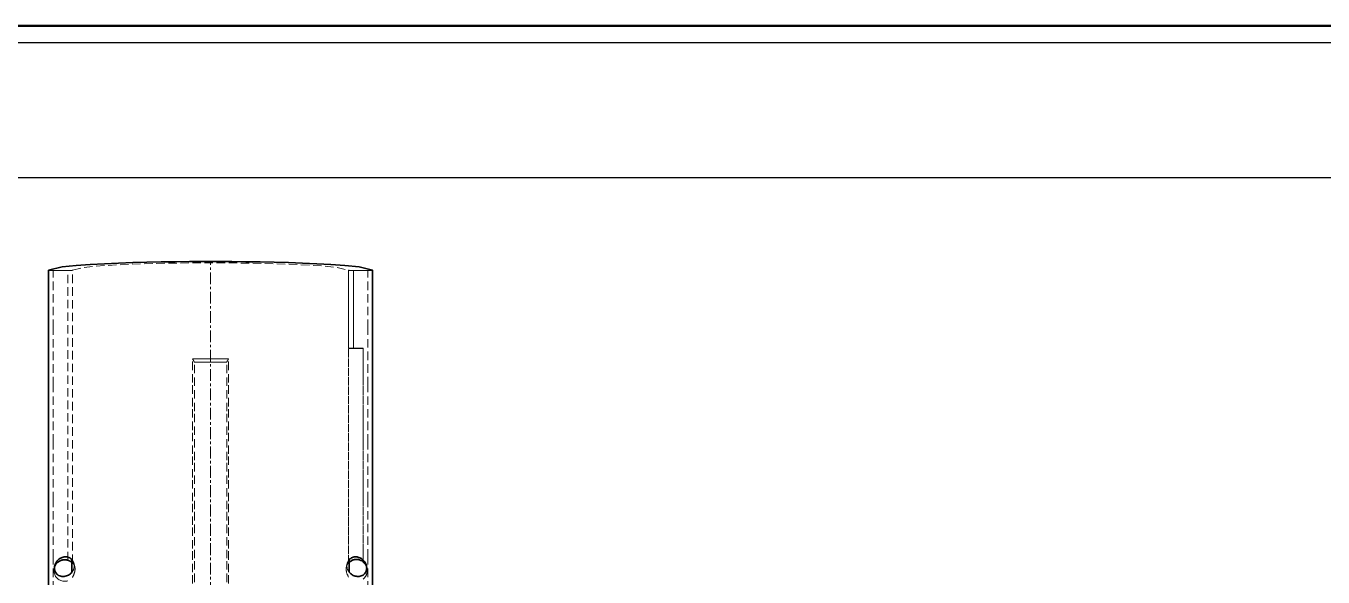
# Model space of a CAD drawing. Header units: millimetres. Extents: x 10 to 410, y 10 to 287.
# Drawn here: x 67 to 144.2, y 254.2 to 287 of the extents above; entities that cross this region are included whole.
import ezdxf

# ---------------------------------------------------------------- set-up
doc = ezdxf.new("R2010")
doc.units = ezdxf.units.MM
doc.linetypes.add('CENTER', pattern=[1.15, 0.7, -0.15, 0.15, -0.15])
doc.linetypes.add('DASHED', pattern=[0.75, 0.5, -0.25])
for name, color, linetype, lineweight in [('BORDER', 7, 'CONTINUOUS', 50), ('CENTER', 4, 'CENTER', 13), ('HIDDEN', 8, 'DASHED', 18), ('TITLE_BLOCK', 7, 'CONTINUOUS', 25), ('VISIBLE', 7, 'CONTINUOUS', 35)]:
    doc.layers.add(name, color=color, linetype=linetype, lineweight=lineweight)

msp = doc.modelspace()

# ---------------------------------------------------------------- linework, layer by layer
at = {"layer": 'BORDER'}
msp.add_lwpolyline([(10, 10), (410, 10), (410, 287), (10, 287)], close=True, dxfattribs=at)
at = {"layer": 'CENTER'}
msp.add_line((78, 190), (78, 273), dxfattribs=at)
at = {"layer": 'HIDDEN'}
for points in [[(68.36, 272.481), (68.371, 272.477), (68.384, 272.475), (68.396, 272.473), (68.409, 272.472), (68.421, 272.471), (68.433, 272.47), (68.446, 272.47), (68.458, 272.469), (68.471, 272.468), (68.483, 272.468), (68.496, 272.468), (68.508, 272.467), (68.521, 272.467), (68.533, 272.466), (68.546, 272.466), (68.558, 272.466), (68.571, 272.466), (68.583, 272.466), (68.596, 272.465), (68.608, 272.465), (68.621, 272.465), (68.633, 272.465), (68.645, 272.465)], [(68.645, 272.465), (68.683, 272.465), (68.72, 272.465), (68.757, 272.465), (68.795, 272.465), (68.832, 272.465), (68.869, 272.465), (68.907, 272.465), (68.944, 272.465), (68.981, 272.465), (69.018, 272.465), (69.056, 272.465), (69.093, 272.465), (69.13, 272.465), (69.168, 272.465), (69.205, 272.465), (69.242, 272.465), (69.279, 272.465), (69.317, 272.465), (69.354, 272.465), (69.391, 272.465), (69.429, 272.465), (69.466, 272.465), (69.503, 272.465)], [(68.645, 194), (68.645, 197.412), (68.645, 200.823), (68.645, 204.235), (68.645, 207.646), (68.645, 211.058), (68.645, 214.469), (68.645, 217.881), (68.645, 221.292), (68.645, 224.704), (68.645, 228.115), (68.645, 231.527), (68.645, 234.938), (68.645, 238.35), (68.645, 241.761), (68.645, 245.173), (68.645, 248.584), (68.645, 251.996), (68.645, 255.408), (68.645, 258.819), (68.645, 262.231), (68.645, 265.642), (68.645, 269.054), (68.645, 272.465)], [(69.503, 272.465), (69.516, 272.465), (69.528, 272.465), (69.541, 272.465), (69.553, 272.465), (69.566, 272.466), (69.578, 272.466), (69.591, 272.466), (69.603, 272.466), (69.615, 272.466), (69.628, 272.467), (69.64, 272.467), (69.653, 272.468), (69.665, 272.468), (69.678, 272.468), (69.69, 272.469), (69.703, 272.47), (69.715, 272.47), (69.728, 272.471), (69.74, 272.472), (69.752, 272.473), (69.765, 272.475), (69.777, 272.477), (69.789, 272.48)], [(69.503, 255.245), (69.503, 255.994), (69.503, 256.743), (69.503, 257.491), (69.503, 258.24), (69.503, 258.989), (69.503, 259.738), (69.503, 260.486), (69.503, 261.235), (69.503, 261.984), (69.503, 262.732), (69.503, 263.481), (69.503, 264.23), (69.503, 264.978), (69.503, 265.727), (69.503, 266.476), (69.503, 267.224), (69.503, 267.973), (69.503, 268.722), (69.503, 269.47), (69.503, 270.219), (69.503, 270.968), (69.503, 271.716), (69.503, 272.465)], [(69.789, 272.48), (70.478, 272.649), (71.191, 272.72), (71.907, 272.771), (72.623, 272.81), (73.339, 272.841), (74.056, 272.865), (74.773, 272.885), (75.49, 272.899), (76.207, 272.91), (76.924, 272.917), (77.641, 272.921), (78.358, 272.921), (79.076, 272.917), (79.793, 272.91), (80.51, 272.899), (81.227, 272.885), (81.944, 272.865), (82.66, 272.841), (83.377, 272.81), (84.093, 272.771), (84.808, 272.72), (85.522, 272.649), (86.211, 272.481)], [(69.789, 255.078), (69.789, 255.835), (69.789, 256.591), (69.789, 257.348), (69.789, 258.105), (69.789, 258.861), (69.789, 259.618), (69.789, 260.374), (69.789, 261.131), (69.789, 261.888), (69.789, 262.644), (69.789, 263.401), (69.789, 264.158), (69.789, 264.914), (69.789, 265.671), (69.789, 266.427), (69.789, 267.184), (69.789, 267.941), (69.789, 268.697), (69.789, 269.454), (69.789, 270.211), (69.789, 270.967), (69.789, 271.724), (69.789, 272.48)], [(86.497, 272.465), (86.484, 272.465), (86.472, 272.465), (86.459, 272.465), (86.447, 272.465), (86.434, 272.466), (86.422, 272.466), (86.41, 272.466), (86.397, 272.466), (86.385, 272.467), (86.372, 272.467), (86.36, 272.467), (86.347, 272.468), (86.335, 272.468), (86.322, 272.469), (86.31, 272.469), (86.297, 272.47), (86.285, 272.47), (86.272, 272.471), (86.26, 272.472), (86.248, 272.473), (86.235, 272.475), (86.223, 272.477), (86.211, 272.481)], [(86.211, 267.844), (86.211, 268.046), (86.211, 268.247), (86.211, 268.449), (86.211, 268.65), (86.211, 268.852), (86.211, 269.054), (86.211, 269.255), (86.211, 269.457), (86.211, 269.658), (86.211, 269.86), (86.211, 270.061), (86.211, 270.263), (86.211, 270.465), (86.211, 270.666), (86.211, 270.868), (86.211, 271.069), (86.211, 271.271), (86.211, 271.473), (86.211, 271.674), (86.211, 271.876), (86.211, 272.077), (86.211, 272.279), (86.211, 272.481)], [(86.497, 272.465), (86.534, 272.465), (86.571, 272.465), (86.609, 272.465), (86.646, 272.465), (86.683, 272.465), (86.721, 272.465), (86.758, 272.465), (86.795, 272.465), (86.832, 272.465), (86.87, 272.465), (86.907, 272.465), (86.944, 272.465), (86.982, 272.465), (87.019, 272.465), (87.056, 272.465), (87.094, 272.465), (87.131, 272.465), (87.168, 272.465), (87.205, 272.465), (87.243, 272.465), (87.28, 272.465), (87.317, 272.465), (87.355, 272.465)], [(86.497, 267.829), (86.497, 268.03), (86.497, 268.232), (86.497, 268.433), (86.497, 268.635), (86.497, 268.837), (86.497, 269.038), (86.497, 269.24), (86.497, 269.441), (86.497, 269.643), (86.497, 269.845), (86.497, 270.046), (86.497, 270.248), (86.497, 270.449), (86.497, 270.651), (86.497, 270.853), (86.497, 271.054), (86.497, 271.256), (86.497, 271.457), (86.497, 271.659), (86.497, 271.86), (86.497, 272.062), (86.497, 272.264), (86.497, 272.465)], [(87.64, 272.481), (87.629, 272.477), (87.616, 272.475), (87.604, 272.473), (87.591, 272.472), (87.579, 272.471), (87.567, 272.47), (87.554, 272.47), (87.542, 272.469), (87.529, 272.469), (87.517, 272.468), (87.504, 272.468), (87.492, 272.467), (87.479, 272.467), (87.467, 272.467), (87.454, 272.466), (87.442, 272.466), (87.429, 272.466), (87.417, 272.466), (87.404, 272.465), (87.392, 272.465), (87.38, 272.465), (87.367, 272.465), (87.355, 272.465)], [(87.355, 194), (87.355, 197.412), (87.355, 200.823), (87.355, 204.235), (87.355, 207.646), (87.355, 211.058), (87.355, 214.469), (87.355, 217.881), (87.355, 221.292), (87.355, 224.704), (87.355, 228.115), (87.355, 231.527), (87.355, 234.938), (87.355, 238.35), (87.355, 241.761), (87.355, 245.173), (87.355, 248.585), (87.355, 251.996), (87.355, 255.408), (87.355, 258.819), (87.355, 262.231), (87.355, 265.642), (87.355, 269.054), (87.355, 272.465)], [(86.201, 255.074), (86.201, 255.63), (86.201, 256.186), (86.201, 256.741), (86.201, 257.297), (86.201, 257.853), (86.201, 258.409), (86.201, 258.964), (86.201, 259.52), (86.201, 260.076), (86.201, 260.632), (86.201, 261.187), (86.201, 261.743), (86.201, 262.299), (86.201, 262.855), (86.201, 263.41), (86.201, 263.966), (86.201, 264.522), (86.201, 265.078), (86.201, 265.633), (86.201, 266.189), (86.201, 266.745), (86.201, 267.301), (86.201, 267.856)], [(86.201, 267.856), (86.201, 267.856), (86.202, 267.855), (86.202, 267.855), (86.203, 267.854), (86.203, 267.854), (86.204, 267.853), (86.204, 267.853), (86.205, 267.852), (86.205, 267.852), (86.206, 267.851), (86.206, 267.851), (86.207, 267.85), (86.207, 267.85), (86.207, 267.849), (86.208, 267.849), (86.208, 267.848), (86.209, 267.848), (86.209, 267.847), (86.21, 267.846), (86.21, 267.846), (86.21, 267.845), (86.211, 267.845), (86.211, 267.844)], [(86.201, 267.856), (86.239, 267.856), (86.276, 267.856), (86.314, 267.856), (86.352, 267.856), (86.39, 267.856), (86.428, 267.856), (86.466, 267.856), (86.504, 267.856), (86.542, 267.856), (86.58, 267.856), (86.618, 267.856), (86.656, 267.856), (86.694, 267.856), (86.732, 267.856), (86.77, 267.856), (86.808, 267.856), (86.846, 267.856), (86.883, 267.856), (86.921, 267.856), (86.959, 267.856), (86.997, 267.856), (87.035, 267.856), (87.073, 267.856)], [(86.497, 267.829), (86.484, 267.829), (86.472, 267.829), (86.459, 267.829), (86.447, 267.829), (86.434, 267.829), (86.422, 267.829), (86.41, 267.829), (86.397, 267.83), (86.385, 267.83), (86.372, 267.83), (86.36, 267.831), (86.347, 267.831), (86.335, 267.831), (86.322, 267.832), (86.31, 267.833), (86.297, 267.833), (86.285, 267.834), (86.272, 267.835), (86.26, 267.836), (86.248, 267.837), (86.235, 267.838), (86.223, 267.84), (86.211, 267.844)], [(86.497, 267.829), (86.522, 267.829), (86.547, 267.829), (86.572, 267.829), (86.597, 267.829), (86.622, 267.829), (86.647, 267.829), (86.672, 267.829), (86.697, 267.829), (86.722, 267.829), (86.747, 267.829), (86.772, 267.829), (86.798, 267.829), (86.823, 267.829), (86.848, 267.829), (86.873, 267.829), (86.898, 267.829), (86.923, 267.829), (86.948, 267.829), (86.973, 267.829), (86.998, 267.829), (87.023, 267.829), (87.048, 267.829), (87.073, 267.829)], [(87.073, 255.157), (87.073, 255.709), (87.073, 256.261), (87.073, 256.813), (87.073, 257.365), (87.073, 257.918), (87.073, 258.47), (87.073, 259.022), (87.073, 259.574), (87.073, 260.126), (87.073, 260.678), (87.073, 261.231), (87.073, 261.783), (87.073, 262.335), (87.073, 262.887), (87.073, 263.439), (87.073, 263.991), (87.073, 264.543), (87.073, 265.096), (87.073, 265.648), (87.073, 266.2), (87.073, 266.752), (87.073, 267.304), (87.073, 267.856)], [(87.073, 267.856), (87.073, 267.855), (87.073, 267.854), (87.073, 267.853), (87.073, 267.852), (87.073, 267.85), (87.073, 267.849), (87.073, 267.848), (87.073, 267.847), (87.073, 267.846), (87.073, 267.844), (87.073, 267.843), (87.073, 267.842), (87.073, 267.841), (87.073, 267.84), (87.073, 267.838), (87.073, 267.837), (87.073, 267.836), (87.073, 267.835), (87.073, 267.833), (87.073, 267.832), (87.073, 267.831), (87.073, 267.83), (87.073, 267.829)], [(87.073, 255.138), (87.073, 255.69), (87.073, 256.241), (87.073, 256.793), (87.073, 257.345), (87.073, 257.897), (87.073, 258.449), (87.073, 259), (87.073, 259.552), (87.073, 260.104), (87.073, 260.656), (87.073, 261.207), (87.073, 261.759), (87.073, 262.311), (87.073, 262.863), (87.073, 263.414), (87.073, 263.966), (87.073, 264.518), (87.073, 265.07), (87.073, 265.622), (87.073, 266.173), (87.073, 266.725), (87.073, 267.277), (87.073, 267.829)], [(76.931, 267.211), (77.024, 267.211), (77.117, 267.212), (77.21, 267.213), (77.303, 267.213), (77.395, 267.213), (77.488, 267.214), (77.581, 267.214), (77.674, 267.214), (77.767, 267.214), (77.86, 267.215), (77.953, 267.215), (78.046, 267.215), (78.139, 267.215), (78.232, 267.214), (78.324, 267.214), (78.417, 267.214), (78.51, 267.214), (78.603, 267.213), (78.696, 267.213), (78.789, 267.213), (78.882, 267.212), (78.975, 267.211), (79.068, 267.211)], [(76.931, 234.796), (76.931, 236.206), (76.931, 237.615), (76.931, 239.024), (76.931, 240.434), (76.931, 241.843), (76.931, 243.252), (76.931, 244.662), (76.931, 246.071), (76.931, 247.48), (76.931, 248.89), (76.931, 250.299), (76.931, 251.708), (76.931, 253.117), (76.931, 254.527), (76.931, 255.936), (76.931, 257.345), (76.931, 258.755), (76.931, 260.164), (76.931, 261.573), (76.931, 262.983), (76.931, 264.392), (76.931, 265.801), (76.931, 267.211)], [(77.035, 267.024), (77.031, 267.032), (77.026, 267.041), (77.022, 267.049), (77.017, 267.057), (77.013, 267.065), (77.008, 267.073), (77.003, 267.081), (76.999, 267.089), (76.994, 267.097), (76.99, 267.105), (76.985, 267.113), (76.981, 267.122), (76.976, 267.13), (76.972, 267.138), (76.967, 267.146), (76.963, 267.154), (76.958, 267.162), (76.954, 267.17), (76.949, 267.178), (76.945, 267.186), (76.94, 267.195), (76.935, 267.203), (76.931, 267.211)], [(77.035, 199.972), (77.035, 202.888), (77.035, 205.803), (77.035, 208.718), (77.035, 211.633), (77.035, 214.549), (77.035, 217.464), (77.035, 220.379), (77.035, 223.295), (77.035, 226.21), (77.035, 229.125), (77.035, 232.041), (77.035, 234.956), (77.035, 237.871), (77.035, 240.787), (77.035, 243.702), (77.035, 246.617), (77.035, 249.532), (77.035, 252.448), (77.035, 255.363), (77.035, 258.278), (77.035, 261.194), (77.035, 264.109), (77.035, 267.024)], [(78.964, 267.024), (78.88, 267.024), (78.796, 267.024), (78.712, 267.024), (78.629, 267.024), (78.545, 267.024), (78.461, 267.024), (78.377, 267.024), (78.293, 267.024), (78.209, 267.024), (78.125, 267.024), (78.042, 267.024), (77.958, 267.024), (77.874, 267.024), (77.79, 267.024), (77.706, 267.024), (77.622, 267.024), (77.538, 267.024), (77.454, 267.024), (77.371, 267.024), (77.287, 267.024), (77.203, 267.024), (77.119, 267.024), (77.035, 267.024)], [(79.068, 267.211), (79.063, 267.203), (79.059, 267.195), (79.054, 267.186), (79.05, 267.178), (79.045, 267.17), (79.041, 267.162), (79.036, 267.154), (79.032, 267.146), (79.027, 267.138), (79.023, 267.13), (79.018, 267.122), (79.014, 267.113), (79.009, 267.105), (79.005, 267.097), (79, 267.089), (78.996, 267.081), (78.991, 267.073), (78.987, 267.065), (78.982, 267.057), (78.978, 267.049), (78.973, 267.041), (78.969, 267.032), (78.964, 267.024)], [(78.964, 199.972), (78.964, 202.888), (78.964, 205.803), (78.964, 208.718), (78.964, 211.633), (78.964, 214.549), (78.964, 217.464), (78.964, 220.379), (78.964, 223.295), (78.964, 226.21), (78.964, 229.125), (78.964, 232.041), (78.964, 234.956), (78.964, 237.871), (78.964, 240.787), (78.964, 243.702), (78.964, 246.617), (78.964, 249.532), (78.964, 252.448), (78.964, 255.363), (78.964, 258.278), (78.964, 261.194), (78.964, 264.109), (78.964, 267.024)], [(79.068, 234.796), (79.068, 236.206), (79.068, 237.615), (79.068, 239.024), (79.068, 240.434), (79.068, 241.843), (79.068, 243.252), (79.068, 244.662), (79.068, 246.071), (79.068, 247.48), (79.068, 248.89), (79.068, 250.299), (79.068, 251.708), (79.068, 253.117), (79.068, 254.527), (79.068, 255.936), (79.068, 257.345), (79.068, 258.755), (79.068, 260.164), (79.068, 261.573), (79.068, 262.983), (79.068, 264.392), (79.068, 265.801), (79.068, 267.211)], [(69.503, 254.019), (69.446, 254.005), (69.388, 253.996), (69.329, 253.992), (69.271, 253.994), (69.212, 254.001), (69.155, 254.014), (69.099, 254.031), (69.045, 254.054), (68.993, 254.082), (68.943, 254.114), (68.897, 254.151), (68.855, 254.191), (68.817, 254.236), (68.782, 254.284), (68.752, 254.334), (68.727, 254.388), (68.708, 254.443), (68.693, 254.5), (68.683, 254.558), (68.679, 254.616), (68.68, 254.675), (68.687, 254.734), (68.699, 254.791)], [(68.735, 254.931), (68.733, 254.925), (68.732, 254.918), (68.73, 254.912), (68.728, 254.906), (68.727, 254.9), (68.725, 254.894), (68.724, 254.888), (68.722, 254.882), (68.721, 254.876), (68.719, 254.87), (68.718, 254.864), (68.716, 254.858), (68.714, 254.852), (68.713, 254.846), (68.711, 254.84), (68.71, 254.834), (68.708, 254.828), (68.707, 254.821), (68.705, 254.815), (68.704, 254.809), (68.702, 254.803), (68.7, 254.797), (68.699, 254.791)], [(68.699, 254.791), (68.7, 254.794), (68.7, 254.797), (68.701, 254.8), (68.702, 254.803), (68.703, 254.806), (68.704, 254.809), (68.705, 254.812), (68.706, 254.815), (68.706, 254.818), (68.707, 254.821), (68.708, 254.824), (68.709, 254.827), (68.71, 254.83), (68.711, 254.833), (68.712, 254.836), (68.713, 254.839), (68.714, 254.842), (68.715, 254.845), (68.716, 254.848), (68.717, 254.851), (68.718, 254.854), (68.72, 254.857), (68.721, 254.86)], [(69.753, 255.282), (69.76, 255.273), (69.767, 255.264), (69.774, 255.255), (69.781, 255.246), (69.788, 255.237), (69.794, 255.228), (69.8, 255.218), (69.806, 255.209), (69.812, 255.199), (69.818, 255.189), (69.823, 255.179), (69.828, 255.169), (69.833, 255.159), (69.838, 255.149), (69.843, 255.139), (69.847, 255.128), (69.852, 255.118), (69.856, 255.107), (69.859, 255.096), (69.863, 255.086), (69.866, 255.075), (69.87, 255.064), (69.873, 255.053)], [(69.789, 255.078), (69.787, 255.079), (69.785, 255.081), (69.784, 255.082), (69.782, 255.083), (69.781, 255.085), (69.779, 255.086), (69.778, 255.087), (69.776, 255.089), (69.775, 255.09), (69.773, 255.092), (69.771, 255.093), (69.77, 255.094), (69.768, 255.096), (69.767, 255.097), (69.765, 255.099), (69.764, 255.1), (69.762, 255.101), (69.761, 255.103), (69.759, 255.104), (69.757, 255.105), (69.756, 255.107), (69.754, 255.108), (69.753, 255.109)], [(69.891, 254.91), (69.891, 254.892), (69.89, 254.875), (69.888, 254.857), (69.887, 254.839), (69.884, 254.822), (69.881, 254.805), (69.878, 254.787), (69.874, 254.77), (69.869, 254.753), (69.864, 254.736), (69.858, 254.72), (69.852, 254.703), (69.845, 254.687), (69.838, 254.671), (69.831, 254.655), (69.823, 254.639), (69.814, 254.624), (69.805, 254.609), (69.795, 254.594), (69.785, 254.579), (69.775, 254.565), (69.764, 254.551), (69.753, 254.538)], [(69.92, 254.87), (69.917, 254.881), (69.914, 254.892), (69.911, 254.902), (69.907, 254.912), (69.903, 254.923), (69.899, 254.933), (69.895, 254.943), (69.891, 254.953), (69.886, 254.963), (69.881, 254.973), (69.876, 254.983), (69.87, 254.992), (69.865, 255.001), (69.859, 255.011), (69.852, 255.02), (69.846, 255.028), (69.839, 255.037), (69.832, 255.045), (69.824, 255.053), (69.816, 255.061), (69.808, 255.068), (69.799, 255.074), (69.789, 255.078)], [(69.789, 254.217), (69.796, 254.239), (69.805, 254.26), (69.815, 254.281), (69.825, 254.302), (69.834, 254.323), (69.844, 254.343), (69.854, 254.364), (69.863, 254.386), (69.872, 254.407), (69.88, 254.428), (69.888, 254.45), (69.896, 254.472), (69.903, 254.494), (69.909, 254.516), (69.915, 254.538), (69.92, 254.56), (69.925, 254.583), (69.929, 254.606), (69.932, 254.628), (69.935, 254.651), (69.937, 254.674), (69.938, 254.697), (69.939, 254.72)], [(69.873, 255.053), (69.874, 255.047), (69.876, 255.041), (69.877, 255.035), (69.878, 255.029), (69.88, 255.022), (69.881, 255.016), (69.882, 255.01), (69.883, 255.004), (69.884, 254.998), (69.885, 254.991), (69.886, 254.985), (69.887, 254.979), (69.887, 254.973), (69.888, 254.966), (69.889, 254.96), (69.889, 254.954), (69.89, 254.948), (69.89, 254.941), (69.89, 254.935), (69.891, 254.929), (69.891, 254.922), (69.891, 254.916), (69.891, 254.91)], [(69.873, 255.053), (69.875, 255.045), (69.877, 255.037), (69.879, 255.029), (69.881, 255.021), (69.883, 255.013), (69.885, 255.005), (69.887, 254.998), (69.889, 254.99), (69.891, 254.982), (69.893, 254.974), (69.895, 254.966), (69.897, 254.958), (69.899, 254.95), (69.902, 254.942), (69.904, 254.934), (69.906, 254.926), (69.908, 254.918), (69.91, 254.91), (69.912, 254.902), (69.914, 254.894), (69.916, 254.886), (69.918, 254.878), (69.92, 254.87)], [(69.939, 254.72), (69.939, 254.727), (69.939, 254.733), (69.938, 254.74), (69.938, 254.747), (69.938, 254.753), (69.937, 254.76), (69.937, 254.766), (69.936, 254.773), (69.936, 254.78), (69.935, 254.786), (69.935, 254.793), (69.934, 254.799), (69.933, 254.806), (69.932, 254.812), (69.931, 254.819), (69.93, 254.825), (69.929, 254.832), (69.927, 254.838), (69.926, 254.845), (69.925, 254.851), (69.923, 254.858), (69.922, 254.864), (69.92, 254.87)], [(86.079, 254.869), (86.073, 254.841), (86.068, 254.814), (86.064, 254.786), (86.062, 254.757), (86.061, 254.729), (86.061, 254.701), (86.063, 254.673), (86.065, 254.645), (86.069, 254.617), (86.074, 254.589), (86.079, 254.561), (86.086, 254.534), (86.093, 254.507), (86.102, 254.48), (86.111, 254.453), (86.121, 254.426), (86.131, 254.4), (86.142, 254.374), (86.154, 254.349), (86.165, 254.323), (86.177, 254.297), (86.189, 254.272), (86.201, 254.246)], [(86.201, 255.074), (86.192, 255.068), (86.184, 255.061), (86.176, 255.054), (86.169, 255.046), (86.162, 255.038), (86.155, 255.03), (86.149, 255.022), (86.143, 255.013), (86.137, 255.004), (86.131, 254.995), (86.126, 254.986), (86.121, 254.977), (86.116, 254.968), (86.111, 254.958), (86.107, 254.949), (86.103, 254.939), (86.099, 254.929), (86.095, 254.919), (86.091, 254.909), (86.088, 254.899), (86.085, 254.889), (86.082, 254.879), (86.079, 254.869)], [(86.126, 255.052), (86.124, 255.044), (86.122, 255.036), (86.12, 255.028), (86.118, 255.02), (86.116, 255.012), (86.114, 255.004), (86.112, 254.996), (86.11, 254.988), (86.108, 254.98), (86.106, 254.972), (86.104, 254.964), (86.102, 254.956), (86.1, 254.948), (86.098, 254.94), (86.096, 254.932), (86.094, 254.924), (86.092, 254.917), (86.089, 254.909), (86.087, 254.901), (86.085, 254.893), (86.083, 254.885), (86.081, 254.877), (86.079, 254.869)], [(86.246, 254.538), (86.231, 254.556), (86.217, 254.575), (86.203, 254.595), (86.191, 254.615), (86.179, 254.636), (86.168, 254.657), (86.157, 254.678), (86.148, 254.7), (86.14, 254.723), (86.133, 254.745), (86.126, 254.768), (86.121, 254.792), (86.116, 254.815), (86.113, 254.839), (86.11, 254.862), (86.109, 254.886), (86.108, 254.91), (86.109, 254.934), (86.11, 254.958), (86.113, 254.981), (86.116, 255.005), (86.121, 255.028), (86.126, 255.052)], [(86.126, 255.052), (86.129, 255.063), (86.132, 255.074), (86.136, 255.084), (86.139, 255.095), (86.143, 255.106), (86.147, 255.117), (86.151, 255.127), (86.156, 255.138), (86.16, 255.148), (86.165, 255.158), (86.17, 255.169), (86.176, 255.179), (86.181, 255.189), (86.187, 255.199), (86.193, 255.208), (86.199, 255.218), (86.205, 255.228), (86.211, 255.237), (86.218, 255.246), (86.225, 255.255), (86.232, 255.264), (86.239, 255.273), (86.246, 255.282)], [(86.201, 255.074), (86.202, 255.076), (86.204, 255.078), (86.206, 255.081), (86.208, 255.083), (86.21, 255.085), (86.212, 255.087), (86.214, 255.089), (86.216, 255.091), (86.218, 255.093), (86.22, 255.095), (86.222, 255.097), (86.224, 255.1), (86.226, 255.102), (86.228, 255.104), (86.23, 255.106), (86.232, 255.108), (86.234, 255.11), (86.236, 255.112), (86.238, 255.114), (86.24, 255.116), (86.242, 255.118), (86.244, 255.12), (86.246, 255.122)], [(87.321, 254.632), (87.321, 254.607), (87.319, 254.582), (87.317, 254.556), (87.313, 254.531), (87.309, 254.506), (87.303, 254.482), (87.297, 254.457), (87.289, 254.433), (87.281, 254.409), (87.272, 254.385), (87.261, 254.362), (87.25, 254.339), (87.238, 254.317), (87.225, 254.295), (87.211, 254.274), (87.197, 254.253), (87.181, 254.233), (87.165, 254.214), (87.148, 254.195), (87.13, 254.177), (87.112, 254.159), (87.093, 254.143), (87.073, 254.127)], [(87.264, 254.933), (87.266, 254.926), (87.268, 254.92), (87.269, 254.914), (87.271, 254.908), (87.272, 254.902), (87.274, 254.896), (87.275, 254.89), (87.277, 254.884), (87.279, 254.878), (87.28, 254.872), (87.282, 254.866), (87.283, 254.86), (87.285, 254.854), (87.286, 254.848), (87.288, 254.842), (87.29, 254.836), (87.291, 254.829), (87.293, 254.823), (87.294, 254.817), (87.296, 254.811), (87.298, 254.805), (87.299, 254.799), (87.301, 254.793)], [(87.279, 254.862), (87.28, 254.859), (87.281, 254.856), (87.282, 254.853), (87.283, 254.85), (87.284, 254.847), (87.285, 254.844), (87.286, 254.841), (87.287, 254.838), (87.288, 254.835), (87.289, 254.832), (87.29, 254.829), (87.291, 254.826), (87.292, 254.823), (87.293, 254.82), (87.294, 254.817), (87.295, 254.814), (87.296, 254.811), (87.297, 254.808), (87.297, 254.805), (87.298, 254.802), (87.299, 254.799), (87.3, 254.796), (87.301, 254.793)], [(87.301, 254.793), (87.302, 254.786), (87.304, 254.779), (87.306, 254.772), (87.307, 254.766), (87.309, 254.759), (87.31, 254.752), (87.311, 254.745), (87.312, 254.738), (87.314, 254.731), (87.315, 254.724), (87.316, 254.717), (87.317, 254.71), (87.317, 254.703), (87.318, 254.696), (87.319, 254.689), (87.319, 254.682), (87.32, 254.675), (87.32, 254.668), (87.321, 254.661), (87.321, 254.653), (87.321, 254.646), (87.321, 254.639), (87.321, 254.632)]]:
    msp.add_lwpolyline(points, dxfattribs=at)
at = {"layer": 'TITLE_BLOCK'}
msp.add_lwpolyline([(12, 278), (408, 278), (408, 286), (12, 286)], close=True, dxfattribs=at)
at = {"layer": 'VISIBLE'}
for points in [[(68.36, 272.481), (69.168, 272.68), (70.006, 272.765), (70.846, 272.824), (71.686, 272.87), (72.528, 272.906), (73.369, 272.935), (74.211, 272.957), (75.053, 272.975), (75.895, 272.988), (76.737, 272.996), (77.579, 273), (78.421, 273), (79.263, 272.996), (80.105, 272.988), (80.947, 272.975), (81.789, 272.957), (82.63, 272.935), (83.472, 272.906), (84.313, 272.87), (85.154, 272.824), (85.994, 272.765), (86.832, 272.68), (87.64, 272.482)], [(68.36, 272.481), (68.36, 272.481), (68.36, 272.481), (68.36, 272.481), (68.36, 272.481), (68.36, 272.481), (68.36, 272.481), (68.36, 272.481), (68.36, 272.481), (68.36, 272.481), (68.36, 272.481), (68.36, 272.481), (68.36, 272.481), (68.36, 272.481), (68.36, 272.481), (68.36, 272.481), (68.36, 272.481), (68.36, 272.481), (68.36, 272.481), (68.36, 272.481), (68.36, 272.481), (68.36, 272.481), (68.36, 272.481), (68.36, 272.481)], [(68.36, 194.016), (68.36, 197.428), (68.36, 200.839), (68.36, 204.251), (68.36, 207.662), (68.36, 211.074), (68.36, 214.486), (68.36, 217.897), (68.36, 221.309), (68.36, 224.72), (68.36, 228.132), (68.36, 231.543), (68.36, 234.955), (68.36, 238.366), (68.36, 241.778), (68.36, 245.189), (68.36, 248.601), (68.36, 252.012), (68.36, 255.424), (68.36, 258.835), (68.36, 262.247), (68.36, 265.658), (68.36, 269.07), (68.36, 272.481)], [(68.36, 272.481), (68.36, 272.481), (68.36, 272.481), (68.36, 272.481), (68.36, 272.481), (68.36, 272.481), (68.36, 272.481), (68.36, 272.481), (68.36, 272.481), (68.36, 272.481), (68.36, 272.481), (68.36, 272.481), (68.36, 272.481), (68.36, 272.481), (68.36, 272.481), (68.36, 272.481), (68.36, 272.481), (68.36, 272.481), (68.36, 272.481), (68.36, 272.481), (68.36, 272.481), (68.36, 272.481), (68.36, 272.481), (68.36, 272.481)], [(68.36, 194.016), (68.36, 197.427), (68.36, 200.839), (68.36, 204.25), (68.36, 207.662), (68.36, 211.074), (68.36, 214.485), (68.36, 217.897), (68.36, 221.308), (68.36, 224.72), (68.36, 228.131), (68.36, 231.543), (68.36, 234.954), (68.36, 238.366), (68.36, 241.777), (68.36, 245.189), (68.36, 248.6), (68.36, 252.012), (68.36, 255.423), (68.36, 258.835), (68.36, 262.246), (68.36, 265.658), (68.36, 269.069), (68.36, 272.481)], [(87.64, 272.482), (87.64, 272.482), (87.64, 272.482), (87.64, 272.482), (87.64, 272.482), (87.64, 272.481), (87.64, 272.481), (87.64, 272.481), (87.64, 272.481), (87.64, 272.481), (87.64, 272.481), (87.64, 272.481), (87.64, 272.481), (87.64, 272.481), (87.64, 272.481), (87.64, 272.481), (87.64, 272.481), (87.64, 272.481), (87.64, 272.481), (87.64, 272.481), (87.64, 272.481), (87.64, 272.481), (87.64, 272.481), (87.64, 272.481)], [(87.64, 194.016), (87.64, 197.428), (87.64, 200.839), (87.64, 204.251), (87.64, 207.663), (87.64, 211.074), (87.64, 214.486), (87.64, 217.897), (87.64, 221.309), (87.64, 224.72), (87.64, 228.132), (87.64, 231.543), (87.64, 234.955), (87.64, 238.366), (87.64, 241.778), (87.64, 245.189), (87.64, 248.601), (87.64, 252.012), (87.64, 255.424), (87.64, 258.835), (87.64, 262.247), (87.64, 265.659), (87.64, 269.07), (87.64, 272.482)], [(87.64, 272.481), (87.64, 272.481), (87.64, 272.481), (87.64, 272.481), (87.64, 272.481), (87.64, 272.481), (87.64, 272.481), (87.64, 272.481), (87.64, 272.481), (87.64, 272.481), (87.64, 272.481), (87.64, 272.481), (87.64, 272.481), (87.64, 272.481), (87.64, 272.481), (87.64, 272.481), (87.64, 272.481), (87.64, 272.481), (87.64, 272.481), (87.64, 272.481), (87.64, 272.481), (87.64, 272.481), (87.64, 272.481), (87.64, 272.481)], [(87.64, 194.016), (87.64, 197.427), (87.64, 200.839), (87.64, 204.251), (87.64, 207.662), (87.64, 211.074), (87.64, 214.485), (87.64, 217.897), (87.64, 221.308), (87.64, 224.72), (87.64, 228.131), (87.64, 231.543), (87.64, 234.954), (87.64, 238.366), (87.64, 241.777), (87.64, 245.189), (87.64, 248.6), (87.64, 252.012), (87.64, 255.423), (87.64, 258.835), (87.64, 262.247), (87.64, 265.658), (87.64, 269.07), (87.64, 272.481)], [(69.753, 255.282), (69.712, 255.322), (69.667, 255.357), (69.619, 255.387), (69.567, 255.411), (69.513, 255.429), (69.458, 255.442), (69.401, 255.448), (69.344, 255.449), (69.288, 255.444), (69.232, 255.433), (69.177, 255.417), (69.124, 255.396), (69.073, 255.37), (69.024, 255.341), (68.979, 255.307), (68.936, 255.269), (68.896, 255.229), (68.859, 255.185), (68.827, 255.138), (68.797, 255.089), (68.772, 255.038), (68.751, 254.985), (68.735, 254.931)], [(87.264, 254.933), (87.248, 254.987), (87.227, 255.04), (87.201, 255.091), (87.172, 255.14), (87.139, 255.186), (87.103, 255.23), (87.063, 255.27), (87.02, 255.308), (86.974, 255.341), (86.925, 255.371), (86.875, 255.396), (86.822, 255.417), (86.767, 255.433), (86.711, 255.444), (86.654, 255.449), (86.597, 255.448), (86.541, 255.442), (86.485, 255.429), (86.432, 255.411), (86.38, 255.387), (86.332, 255.357), (86.287, 255.322), (86.246, 255.282)], [(68.735, 254.931), (68.721, 254.864), (68.715, 254.796), (68.717, 254.729), (68.727, 254.662), (68.746, 254.596), (68.774, 254.535), (68.81, 254.477), (68.855, 254.426), (68.906, 254.382), (68.963, 254.345), (69.024, 254.316), (69.089, 254.295), (69.156, 254.282), (69.223, 254.278), (69.291, 254.28), (69.358, 254.291), (69.424, 254.308), (69.487, 254.332), (69.548, 254.362), (69.606, 254.398), (69.659, 254.439), (69.708, 254.486), (69.753, 254.538)], [(68.721, 254.86), (68.737, 254.898), (68.755, 254.935), (68.776, 254.971), (68.8, 255.006), (68.825, 255.039), (68.853, 255.07), (68.882, 255.1), (68.914, 255.127), (68.947, 255.153), (68.981, 255.176), (69.018, 255.197), (69.055, 255.215), (69.094, 255.231), (69.133, 255.244), (69.173, 255.255), (69.214, 255.263), (69.256, 255.269), (69.297, 255.272), (69.339, 255.272), (69.381, 255.269), (69.422, 255.264), (69.463, 255.256), (69.503, 255.245)], [(69.753, 255.109), (69.743, 255.117), (69.734, 255.125), (69.724, 255.133), (69.714, 255.14), (69.704, 255.148), (69.694, 255.155), (69.683, 255.162), (69.673, 255.169), (69.662, 255.175), (69.651, 255.181), (69.641, 255.188), (69.63, 255.194), (69.619, 255.199), (69.608, 255.205), (69.596, 255.21), (69.585, 255.215), (69.573, 255.22), (69.562, 255.225), (69.55, 255.229), (69.539, 255.234), (69.527, 255.238), (69.515, 255.242), (69.503, 255.245)], [(69.753, 254.538), (69.753, 254.57), (69.753, 254.602), (69.753, 254.635), (69.753, 254.667), (69.753, 254.699), (69.753, 254.732), (69.753, 254.764), (69.753, 254.797), (69.753, 254.829), (69.753, 254.861), (69.753, 254.894), (69.753, 254.926), (69.753, 254.958), (69.753, 254.991), (69.753, 255.023), (69.753, 255.055), (69.753, 255.088), (69.753, 255.12), (69.753, 255.152), (69.753, 255.185), (69.753, 255.217), (69.753, 255.249), (69.753, 255.282)], [(86.246, 255.122), (86.276, 255.148), (86.307, 255.172), (86.339, 255.194), (86.373, 255.214), (86.408, 255.232), (86.444, 255.247), (86.48, 255.261), (86.518, 255.272), (86.556, 255.281), (86.595, 255.287), (86.634, 255.291), (86.673, 255.293), (86.712, 255.292), (86.751, 255.289), (86.79, 255.284), (86.828, 255.276), (86.866, 255.265), (86.903, 255.253), (86.939, 255.238), (86.975, 255.221), (87.009, 255.201), (87.042, 255.18), (87.073, 255.157)], [(86.246, 254.538), (86.246, 254.57), (86.246, 254.602), (86.246, 254.635), (86.246, 254.667), (86.246, 254.7), (86.246, 254.732), (86.246, 254.764), (86.246, 254.797), (86.246, 254.829), (86.246, 254.861), (86.246, 254.894), (86.246, 254.926), (86.246, 254.958), (86.246, 254.991), (86.246, 255.023), (86.246, 255.055), (86.246, 255.088), (86.246, 255.12), (86.246, 255.152), (86.246, 255.185), (86.246, 255.217), (86.246, 255.25), (86.246, 255.282)], [(86.246, 254.538), (86.286, 254.491), (86.33, 254.448), (86.377, 254.41), (86.428, 254.376), (86.481, 254.346), (86.537, 254.321), (86.595, 254.302), (86.655, 254.288), (86.715, 254.28), (86.776, 254.278), (86.838, 254.282), (86.898, 254.292), (86.956, 254.309), (87.013, 254.332), (87.066, 254.362), (87.115, 254.399), (87.159, 254.441), (87.198, 254.489), (87.229, 254.541), (87.254, 254.597), (87.271, 254.656), (87.281, 254.716), (87.285, 254.777)], [(87.073, 255.138), (87.073, 255.139), (87.073, 255.14), (87.073, 255.14), (87.073, 255.141), (87.073, 255.142), (87.073, 255.143), (87.073, 255.144), (87.073, 255.145), (87.073, 255.145), (87.073, 255.146), (87.073, 255.147), (87.073, 255.148), (87.073, 255.149), (87.073, 255.149), (87.073, 255.15), (87.073, 255.151), (87.073, 255.152), (87.073, 255.153), (87.073, 255.154), (87.073, 255.154), (87.073, 255.155), (87.073, 255.156), (87.073, 255.157)], [(87.073, 255.138), (87.085, 255.128), (87.097, 255.119), (87.108, 255.109), (87.119, 255.099), (87.13, 255.088), (87.141, 255.077), (87.151, 255.066), (87.161, 255.055), (87.171, 255.044), (87.181, 255.032), (87.19, 255.02), (87.199, 255.008), (87.208, 254.995), (87.217, 254.983), (87.225, 254.97), (87.233, 254.957), (87.24, 254.944), (87.247, 254.931), (87.254, 254.917), (87.261, 254.903), (87.267, 254.89), (87.273, 254.876), (87.279, 254.862)], [(87.285, 254.777), (87.285, 254.784), (87.285, 254.791), (87.284, 254.798), (87.284, 254.804), (87.284, 254.811), (87.283, 254.818), (87.283, 254.825), (87.282, 254.832), (87.282, 254.838), (87.281, 254.845), (87.28, 254.852), (87.279, 254.859), (87.278, 254.866), (87.277, 254.872), (87.276, 254.879), (87.275, 254.886), (87.273, 254.893), (87.272, 254.899), (87.271, 254.906), (87.269, 254.913), (87.268, 254.919), (87.266, 254.926), (87.264, 254.933)]]:
    msp.add_lwpolyline(points, dxfattribs=at)

doc.saveas('drawing.dxf')
